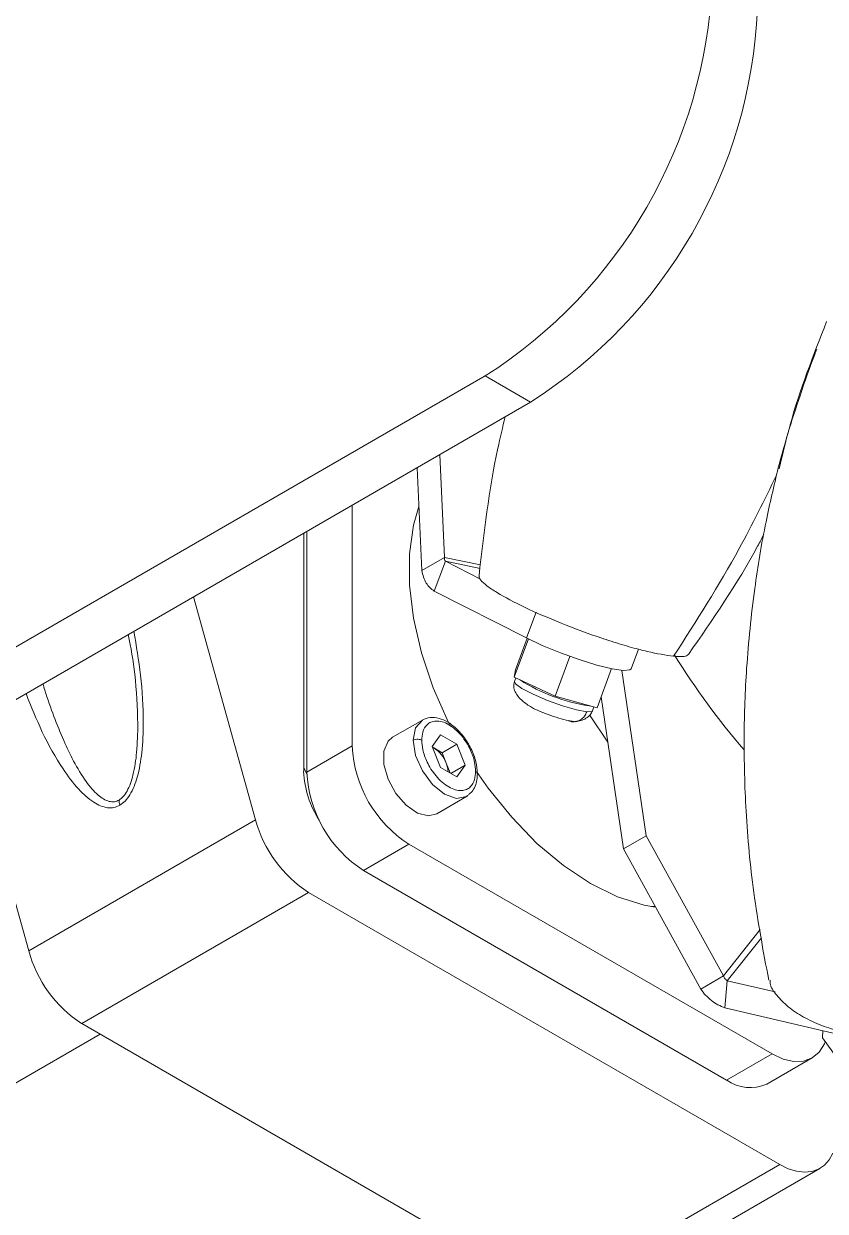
# Model space of a CAD drawing. Header units: millimetres. Extents: x -529 to 1738, y -425 to 849.
# Drawn here: x -39.56 to -14.58, y 198.03 to 235.03 of the extents above; entities that cross this region are included whole.
import ezdxf

# ---------------------------------------------------------------- set-up
doc = ezdxf.new("R2010")
doc.units = ezdxf.units.MM

msp = doc.modelspace()

# ---------------------------------------------------------------- linework, layer by layer
at = {"color": 7, "linetype": 'Continuous', "lineweight": 15}
for p, q in [((-25.179, 224.057), (-124.174, 166.908)), ((-25.179, 224.057), (-23.764, 223.24)), ((-23.764, 223.24), (-122.759, 166.092)), ((-26.448, 218.401), (-26.593, 221.607)), ((-27.155, 217.993), (-27.3, 221.199)), ((-29.321, 220.033), (-29.321, 212.53)), ((-30.835, 219.158), (-30.835, 211.73)), ((-30.835, 219.158), (-30.835, 211.854)), ((-30.735, 219.216), (-30.735, 211.713)), ((-27.155, 217.993), (-26.448, 218.401)), ((-26.767, 217.357), (-26.42, 218.284)), ((-25.325, 217.727), (-26.42, 218.284)), ((-32.332, 210.228), (-34.272, 217.174)), ((-23.89, 215.895), (-26.767, 217.357)), ((-23.826, 215.863), (-24.272, 214.67)), ((-23.869, 215.884), (-24.236, 214.903)), ((-22.536, 215.322), (-23.001, 214.078)), ((-20.63, 214.933), (-20.402, 215.545)), ((-21.238, 214.938), (-21.693, 213.719)), ((-24.236, 214.903), (-24.272, 214.67)), ((-24.272, 214.67), (-23.001, 214.078)), ((-24.226, 214.649), (-24.269, 214.534)), ((-20.165, 209.732), (-20.918, 214.886)), ((-23.001, 214.078), (-21.693, 213.719)), ((-20.873, 209.324), (-21.565, 214.063)), ((-21.359, 212.652), (-21.927, 213.503)), ((-21.834, 213.624), (-21.788, 213.745)), ((-39.403, 206.146), (-41.343, 213.092)), ((-27.136, 213.338), (-28.064, 212.802)), ((-26.571, 212.881), (-26.826, 212.518)), ((-26.061, 212.587), (-26.571, 212.881)), ((-29.321, 212.53), (-30.735, 211.713)), ((-26.826, 212.518), (-26.571, 211.86)), ((-26.816, 212.492), (-26.775, 212.469)), ((-26.775, 212.469), (-26.815, 212.489)), ((-26.775, 212.469), (-26.52, 212.321)), ((-26.52, 212.321), (-26.061, 212.587)), ((-25.805, 211.929), (-26.061, 212.587)), ((-26.52, 212.321), (-26.393, 211.992)), ((-26.393, 211.992), (-26.275, 211.69)), ((-30.835, 211.854), (-30.734, 211.652)), ((-26.571, 211.86), (-26.061, 211.566)), ((-26.247, 211.674), (-25.805, 211.929)), ((-26.061, 211.566), (-25.805, 211.929)), ((-26.689, 210.42), (-25.761, 210.956)), ((-25.758, 210.958), (-25.726, 210.986)), ((-32.332, 210.228), (-39.403, 206.146)), ((-28.967, 208.651), (-27.553, 209.468)), ((-27.553, 209.468), (-16.239, 202.937)), ((-20.873, 209.324), (-20.165, 209.732)), ((-17.756, 205.364), (-20.165, 209.732)), ((-18.463, 204.956), (-20.873, 209.324)), ((-28.967, 208.651), (-17.654, 202.12)), ((-30.682, 207.967), (-37.753, 203.885)), ((-15.998, 199.491), (-30.682, 207.967)), ((-19.888, 207.54), (-20.011, 207.529)), ((-18.463, 204.956), (-17.756, 205.364)), ((-17.71, 204.372), (-17.633, 205.212)), ((-16.146, 204.866), (-17.633, 205.212)), ((-13.842, 203.471), (-17.71, 204.372)), ((-23.069, 195.409), (-37.753, 203.885)), ((-46.367, 198.245), (-37.175, 203.551)), ((-14.653, 203.66), (-14.672, 203.442)), ((-14.672, 203.442), (-14.072, 202.612)), ((-17.654, 202.12), (-16.239, 202.937)), ((-16.404, 201.996), (-14.989, 202.813)), ((-23.069, 195.409), (-15.998, 199.491)), ((-21.819, 195.285), (-14.748, 199.367))]:
    msp.add_line(p, q, dxfattribs=at)
at = {"color": 8, "linetype": 'Continuous', "lineweight": 15}
for p, q in [((-26.448, 218.401), (-25.32, 218.17)), ((-26.42, 218.284), (-25.336, 218.062)), ((-23.89, 215.895), (-23.592, 216.693)), ((-21.938, 213.786), (-21.941, 213.78)), ((-21.905, 213.777), (-21.941, 213.78)), ((-17.756, 205.364), (-16.611, 206.81)), ((-17.633, 205.212), (-16.568, 206.557))]:
    msp.add_line(p, q, dxfattribs=at)
at = {"color": 7, "linetype": 'Continuous', "lineweight": 15, "flags": 128}
for points in [[(-26.261, 213.141), (-26.319, 213.256), (-26.795, 214.338), (-27.162, 215.429), (-27.411, 216.506), (-27.537, 217.544), (-27.537, 218.52), (-27.411, 219.413), (-27.245, 219.99)], [(-20.63, 214.933), (-20.669, 214.899), (-20.871, 214.882), (-21.225, 214.935), (-21.699, 215.052), (-22.252, 215.223), (-22.835, 215.433), (-23.398, 215.664), (-23.89, 215.895)], [(-26.689, 210.42), (-26.943, 210.356), (-27.287, 210.441), (-27.642, 210.685), (-27.962, 211.054), (-28.203, 211.497), (-28.332, 211.957), (-28.332, 212.369), (-28.203, 212.679), (-28.064, 212.802)], [(-19.87, 207.507), (-20.229, 207.571), (-21.053, 207.83), (-21.896, 208.244), (-22.739, 208.803), (-23.564, 209.496), (-24.351, 210.307), (-25.083, 211.218), (-25.445, 211.737)], [(-25.761, 210.956), (-25.761, 210.956), (-25.71, 210.99)], [(-16.239, 202.937), (-15.895, 202.777), (-15.563, 202.701), (-15.257, 202.714), (-14.989, 202.813), (-14.77, 202.995), (-14.606, 203.254), (-14.59, 203.29)], [(-15.998, 199.491), (-15.733, 199.361), (-15.474, 199.28), (-15.227, 199.25), (-14.997, 199.271), (-14.79, 199.344), (-14.61, 199.466), (-14.462, 199.635), (-14.348, 199.847)]]:
    msp.add_lwpolyline(points, dxfattribs=at)
at = {"color": 8, "linetype": 'Continuous', "lineweight": 15, "flags": 128}
for points in [[(-22.01, 213.594), (-22.333, 213.654), (-22.765, 213.779), (-23.24, 213.949), (-23.687, 214.139), (-24.037, 214.32), (-24.237, 214.464), (-24.269, 214.534)], [(-21.834, 213.624), (-21.846, 213.608), (-22.01, 213.594)], [(-27.136, 213.338), (-27.136, 213.338), (-27.347, 213.095), (-27.421, 212.708)], [(-27.421, 212.708), (-27.347, 212.236), (-27.136, 211.75), (-26.82, 211.325), (-26.448, 211.024), (-26.076, 210.895), (-25.761, 210.956)]]:
    msp.add_lwpolyline(points, dxfattribs=at)
at = {"color": 7, "linetype": 'Continuous', "lineweight": 15}
for centre, radius, start, end in [((-33.4, 236.968), 15.307, 302.4871, 357.5129), ((-31.986, 236.152), 15.307, 302.4871, 357.5129), ((0.955, 227.911), 23.807, 211.8168, 220.6319), ((-21.035, 219.469), 5.761, 237.939, 260.9484), ((-25.483, 212.704), 3.842, 182.6055, 237.3945), ((-27.293, 211.661), 0.959, 20.2271, 57.362), ((-27.159, 211.684), 0.826, 2.7621, 21.938), ((-27.842, 211.858), 2.996, 182.4333, 213.2032), ((-26.897, 211.888), 3.842, 182.6055, 237.3945), ((-35.988, 210.851), 0.601, 180.6236, 196.1168), ((-28.563, 211.246), 3.904, 195.1141, 237.1243), ((-35.634, 207.164), 3.904, 195.1141, 237.1243), ((-16.921, 203.142), 1.257, 234.3824, 294.3071)]:
    msp.add_arc(centre, radius, start, end, dxfattribs=at)
at = {"color": 8, "linetype": 'Continuous', "lineweight": 15}
for points, knots in [([(-14.541, 225.749), (-14.957, 224.689), (-15.545, 223.189), (-15.907, 221.623), (-16.013, 221.163)], [0, 0, 0, 0, 0.706064, 1, 1, 1, 1]), ([(-19.308, 215.323), (-18.602, 216.424), (-17.439, 218.236), (-16.477, 220.193), (-16.1, 220.961)], [0, 0, 0, 0, 0.6072618, 1, 1, 1, 1]), ([(-36.565, 210.684), (-36.508, 210.724), (-36.391, 210.807), (-36.184, 211.088), (-35.986, 211.601), (-35.857, 212.373), (-35.813, 213.444), (-35.89, 214.719), (-36.05, 215.649), (-36.128, 216.103)], [0, 0, 0, 0, 0.042865, 0.088371, 0.194784, 0.329139, 0.492971, 0.752317, 1, 1, 1, 1]), ([(-36.589, 210.844), (-36.637, 210.824), (-36.738, 210.78), (-36.972, 210.804), (-37.285, 211.007), (-37.652, 211.449), (-38.002, 212.035), (-38.33, 212.719), (-38.626, 213.46), (-38.838, 214.053), (-38.941, 214.402), (-38.96, 214.468)], [0, 0, 0, 0, 0.035955, 0.075414, 0.173083, 0.303058, 0.465853, 0.616188, 0.781804, 0.959003, 1, 1, 1, 1]), ([(-39.487, 214.164), (-39.325, 213.758), (-38.994, 212.927), (-38.436, 211.93), (-37.889, 211.2), (-37.424, 210.771), (-37.034, 210.598), (-36.749, 210.6), (-36.625, 210.657), (-36.565, 210.684)], [0, 0, 0, 0, 0.247723, 0.507027, 0.670859, 0.805213, 0.911625, 0.95715, 1, 1, 1, 1]), ([(-22.366, 213.294), (-22.312, 213.305), (-22.208, 213.328), (-22.082, 213.445), (-22.034, 213.546), (-22.01, 213.594)], [0, 0, 0, 0, 0.348945, 0.687152, 1, 1, 1, 1]), ([(-36.003, 213.215), (-36.009, 212.921), (-36.019, 212.391), (-36.123, 211.678), (-36.279, 211.205), (-36.448, 210.947), (-36.543, 210.878), (-36.589, 210.844)], [0, 0, 0, 0, 0.349455, 0.628459, 0.838117, 0.92282, 1, 1, 1, 1]), ([(-25.476, 211.739), (-25.459, 211.727), (-25.427, 211.704), (-25.425, 211.675), (-25.424, 211.662)], [0, 0, 0, 0, 0.540587, 1, 1, 1, 1])]:
    msp.add_open_spline(points, degree=3, knots=knots, dxfattribs=at)
at = {"color": 7, "linetype": 'Continuous', "lineweight": 15}
for points, knots in [([(-14.845, 224.89), (-14.866, 224.835), (-15.046, 224.376), (-15.346, 223.505), (-15.736, 222.33), (-15.949, 221.551), (-16.047, 221.193)], [0, 0, 0, 0, 0.049351, 0.416614, 0.731906, 1, 1, 1, 1]), ([(-24.554, 222.784), (-24.634, 222.458), (-25.029, 220.831), (-25.218, 219.166), (-25.37, 217.835)], [0, 0, 0, 0, 0.200739, 1, 1, 1, 1]), ([(-16.047, 221.193), (-16.18, 220.634), (-16.479, 219.377), (-16.82, 217.294), (-17.048, 215.062), (-17.132, 212.748), (-17.069, 210.414), (-16.837, 207.868), (-16.513, 206.142), (-16.343, 205.236)], [0, 0, 0, 0, 0.1019294, 0.2290649, 0.3815378, 0.5128334, 0.6591321, 0.8211664, 1, 1, 1, 1]), ([(-18.848, 215.377), (-18.085, 216.476), (-17.243, 217.69), (-16.558, 218.997), (-16.494, 219.12)], [0, 0, 0, 0, 0.90605, 1, 1, 1, 1]), ([(-19.308, 215.323), (-19.56, 215.361), (-19.947, 215.419), (-20.692, 215.618), (-21.325, 215.812), (-21.994, 216.041), (-22.85, 216.363), (-23.846, 216.788), (-24.632, 217.193), (-25.079, 217.477), (-25.297, 217.661), (-25.389, 217.781), (-25.362, 217.82), (-25.355, 217.83)], [0, 0, 0, 0, 0.143049, 0.220055, 0.298695, 0.377335, 0.45434, 0.597389, 0.740438, 0.817444, 0.896084, 0.974724, 1, 1, 1, 1]), ([(-36.299, 216.004), (-36.223, 215.593), (-36.055, 214.686), (-36.021, 213.735), (-36.003, 213.215)], [0, 0, 0, 0, 0.453357, 1, 1, 1, 1]), ([(-18.862, 215.383), (-18.866, 215.373), (-18.89, 215.303), (-19.115, 215.314), (-19.308, 215.323)], [0, 0, 0, 0, 0.141011, 1, 1, 1, 1]), ([(-24.268, 214.535), (-24.281, 214.485), (-24.305, 214.383), (-24.255, 214.221), (-24.156, 214.069), (-23.991, 213.901), (-23.762, 213.743), (-23.484, 213.609), (-23.194, 213.498), (-22.878, 213.393), (-22.576, 213.312), (-22.433, 213.295), (-22.364, 213.286)], [0, 0, 0, 0, 0.08762, 0.174071, 0.256, 0.331065, 0.456547, 0.551809, 0.649185, 0.764891, 0.886074, 1, 1, 1, 1]), ([(-22.364, 213.286), (-22.306, 213.294), (-22.185, 213.313), (-22.028, 213.389), (-21.899, 213.495), (-21.856, 213.579), (-21.834, 213.623)], [0, 0, 0, 0, 0.223618, 0.466738, 0.72657, 1, 1, 1, 1]), ([(-27.155, 212.708), (-27.149, 212.796), (-27.134, 212.995), (-27.02, 213.181), (-26.869, 213.283), (-26.711, 213.317), (-26.522, 213.293), (-26.316, 213.203), (-26.109, 213.054), (-25.92, 212.861), (-25.763, 212.644), (-25.611, 212.368), (-25.498, 212.051), (-25.483, 211.834), (-25.476, 211.739)], [0, 0, 0, 0, 0.090318, 0.204563, 0.27142, 0.343936, 0.420786, 0.5, 0.579214, 0.656064, 0.72858, 0.795437, 0.909682, 1, 1, 1, 1]), ([(-25.421, 211.662), (-25.43, 211.784), (-25.45, 212.037), (-25.606, 212.45), (-25.834, 212.819), (-26.09, 213.096), (-26.35, 213.289), (-26.619, 213.404), (-26.897, 213.438), (-27.058, 213.37), (-27.138, 213.336)], [0, 0, 0, 0, 0.134295, 0.279208, 0.420515, 0.543001, 0.650285, 0.764531, 0.882766, 1, 1, 1, 1]), ([(-22.584, 213.317), (-22.524, 213.293), (-22.45, 213.263), (-22.378, 213.289), (-22.366, 213.294)], [0, 0, 0, 0, 0.824204, 1, 1, 1, 1]), ([(-27.421, 212.708), (-27.399, 212.718), (-27.355, 212.738), (-27.275, 212.743), (-27.205, 212.732), (-27.171, 212.716), (-27.155, 212.708)], [0, 0, 0, 0, 0.270261, 0.562429, 0.789736, 1, 1, 1, 1]), ([(-25.476, 211.739), (-25.483, 211.651), (-25.498, 211.452), (-25.611, 211.266), (-25.763, 211.164), (-25.92, 211.13), (-26.109, 211.154), (-26.316, 211.244), (-26.522, 211.393), (-26.711, 211.586), (-26.869, 211.803), (-27.02, 212.079), (-27.134, 212.397), (-27.149, 212.613), (-27.155, 212.708)], [0, 0, 0, 0, 0.090318, 0.204563, 0.27142, 0.343936, 0.420786, 0.5, 0.579214, 0.656064, 0.72858, 0.795437, 0.909682, 1, 1, 1, 1]), ([(-25.694, 211.014), (-25.659, 211.041), (-25.575, 211.106), (-25.49, 211.267), (-25.431, 211.46), (-25.424, 211.598), (-25.421, 211.662)], [0, 0, 0, 0, 0.207212, 0.510989, 0.774277, 1, 1, 1, 1]), ([(-9.701, 204.485), (-9.75, 204.389), (-9.862, 204.174), (-10.276, 203.913), (-10.789, 203.679), (-11.404, 203.518), (-12.262, 203.407), (-13.391, 203.447), (-14.463, 203.711), (-15.208, 204.042), (-15.703, 204.356), (-16.06, 204.711), (-16.296, 205.011), (-16.301, 205.187), (-16.303, 205.235)], [0, 0, 0, 0, 0.062271, 0.139245, 0.217851, 0.296458, 0.373431, 0.51642, 0.659409, 0.736382, 0.814989, 0.893596, 0.970569, 1, 1, 1, 1])]:
    msp.add_open_spline(points, degree=3, knots=knots, dxfattribs=at)
for points in [[(-26.42, 218.284), (-26.43, 218.297), (-26.45, 218.322), (-26.449, 218.375), (-26.448, 218.401)], [(-27.155, 217.993), (-27.139, 217.922), (-27.107, 217.78), (-27.019, 217.601), (-26.907, 217.453), (-26.813, 217.389), (-26.767, 217.357)], [(-17.633, 205.212), (-17.658, 205.231), (-17.707, 205.269), (-17.739, 205.333), (-17.756, 205.364)], [(-18.463, 204.956), (-18.414, 204.891), (-18.315, 204.759), (-18.13, 204.595), (-17.927, 204.459), (-17.782, 204.401), (-17.71, 204.372)]]:
    msp.add_open_spline(points, degree=3, dxfattribs=at)

doc.saveas('drawing.dxf')
